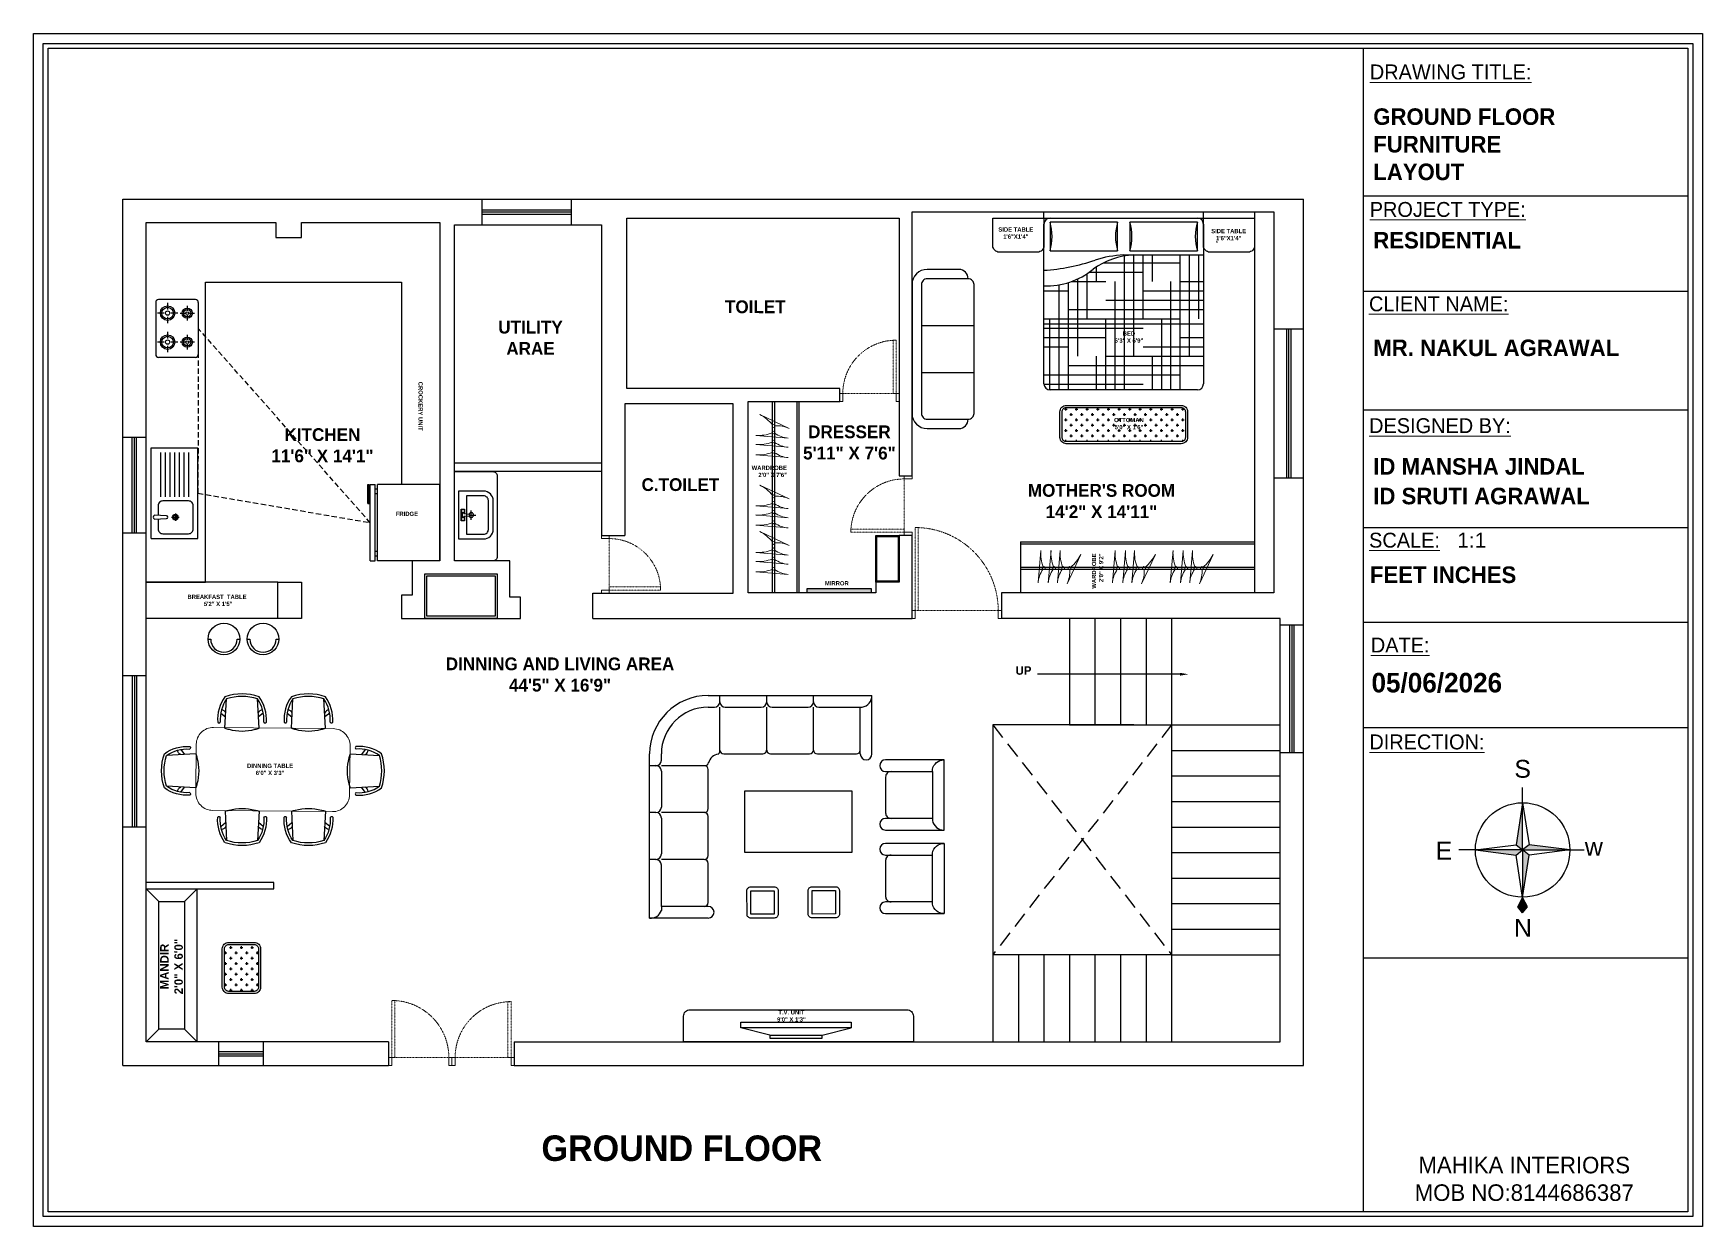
# Model space of a CAD drawing. Header units: inches. Extents: x -2624 to 3682, y -673 to 3670.
# Drawn here: x -67 to 717, y -672 to -111 of the extents above; entities that cross this region are included whole.
import ezdxf
from ezdxf import colors
from ezdxf.entities.mleader import LeaderData, LeaderLine
from ezdxf.math import Vec2, Vec3

# ---------------------------------------------------------------- set-up
doc = ezdxf.new("R2010")
doc.units = ezdxf.units.IN
doc.header["$MEASUREMENT"] = 0
for name, pattern in [('AUDIT_D_060311083008-3', [0]), ('DASHED2', [0.375, 0.25, -0.125]), ('HIDDEN', [0.375, 0.25, -0.125])]:
    doc.linetypes.add(name, pattern=pattern)
for name, color, linetype in [('A-DOOR', 251, 'AUDIT_D_060311083008-3'), ('A-Door-Frame', 1, 'Continuous'), ('A-Door-Swing', 8, 'HIDDEN'), ('ELE', 5, 'Continuous'), ('EQUIP', 5, 'Continuous'), ('FUR', 42, 'Continuous'), ('IEL-HATCH-002', 7, 'Continuous'), ('NOITHAT', 21, 'Continuous'), ('SAN', 5, 'Continuous'), ('TEFRİŞ', 11, 'Continuous'), ('THIET-BI', 21, 'Continuous')]:
    doc.layers.add(name, color=color, linetype=linetype)
doc.layers.add('FURNI', color=140, linetype='Continuous', lineweight=18)
doc.layers.add('Furniture', color=251, linetype='Continuous', lineweight=18)
doc.styles.add('HEMI', font='stylu.ttf')
doc.styles.add('regular', font='swissl.ttf')
doc.styles.get("Standard").update_dxf_attribs({"font": 'arial.ttf'})
pattern_1 = [(90, (16.9, 0), (-744, 744), [744, -744]), (90, (140.9, 0), (-744, 744), [744, -744]), (90, (264.9, 0), (-744, 744), [744, -744]), (90, (388.9, 0), (-744, 744), [744, -744]), (90, (512.9, 0), (-744, 744), [744, -744]), (90, (636.9, 0), (-744, 744), [744, -744]), (90, (760.9, 0), (-744, 744), [744, -744]), (0, (16.9, 744), (744, -744), [744, -744]), (0, (16.9, 868), (744, -744), [744, -744]), (0, (16.9, 992), (744, -744), [744, -744]), (0, (16.9, 1116), (744, -744), [744, -744]), (0, (16.9, 1240), (744, -744), [744, -744]), (0, (16.9, 1364), (744, -744), [744, -744]), (0, (16.9, 1488), (744, -744), [744, -744])]

# ---------------------------------------------------------------- blocks, each defined once
blk = doc.blocks.new('*U19')
at = {"layer": 'A-Door-Frame', "lineweight": 5}
for p, q in [((0, -100), (0, 0)), ((812, -100), (812, 0))]:
    blk.add_line(p, q, dxfattribs=at)
for points in [[(0, -100), (40, -100), (40, 0), (0, 0)], [(812, -100), (772, -100), (772, 0), (812, 0)]]:
    blk.add_lwpolyline(points, dxfattribs=at)
at = {"layer": 'A-Door-Swing', "linetype": 'DASHED2', "lineweight": 5}
blk.add_line((47, 0), (779, 0), dxfattribs=at)
blk.add_lwpolyline([(40, 0), (40, 732), (80, 732), (80, 0)], close=True, dxfattribs=at)
blk.add_arc((40, 0), 732, 360, 90, dxfattribs=at)
blk = doc.blocks.new('*U18')
at = {"layer": 'A-Door-Frame', "lineweight": 5}
for p, q in [((0, -100), (0, 0)), ((797, -100), (797, 0))]:
    blk.add_line(p, q, dxfattribs=at)
for points in [[(0, -100), (40, -100), (40, 0), (0, 0)], [(797, -100), (757, -100), (757, 0), (797, 0)]]:
    blk.add_lwpolyline(points, dxfattribs=at)
at = {"layer": 'A-Door-Swing', "linetype": 'DASHED2', "lineweight": 5}
blk.add_line((46, 0), (763, 0), dxfattribs=at)
blk.add_lwpolyline([(40, 0), (40, 717), (80, 717), (80, 0)], close=True, dxfattribs=at)
blk.add_arc((40, 0), 717, 360, 90, dxfattribs=at)
blk = doc.blocks.new('*U21')
at = {"layer": 'A-Door-Frame', "lineweight": 5}
for p, q in [((0, -100), (0, 0)), ((739, -100), (739, 0))]:
    blk.add_line(p, q, dxfattribs=at)
for points in [[(0, -100), (40, -100), (40, 0), (0, 0)], [(739, -100), (699, -100), (699, 0), (739, 0)]]:
    blk.add_lwpolyline(points, dxfattribs=at)
at = {"layer": 'A-Door-Swing', "linetype": 'DASHED2', "lineweight": 5}
blk.add_line((46, 0), (705, 0), dxfattribs=at)
blk.add_lwpolyline([(40, 0), (40, 659), (80, 659), (80, 0)], close=True, dxfattribs=at)
blk.add_arc((40, 0), 659, 360, 90, dxfattribs=at)
blk = doc.blocks.new('*U22')
at = {"layer": 'A-Door-Frame', "lineweight": 5}
for p, q in [((0, -100), (0, 0)), ((764, -100), (764, 0))]:
    blk.add_line(p, q, dxfattribs=at)
for points in [[(0, -100), (40, -100), (40, 0), (0, 0)], [(764, -100), (724, -100), (724, 0), (764, 0)]]:
    blk.add_lwpolyline(points, dxfattribs=at)
at = {"layer": 'A-Door-Swing', "linetype": 'DASHED2', "lineweight": 5}
blk.add_line((46, 0), (730, 0), dxfattribs=at)
blk.add_lwpolyline([(40, 0), (40, 684), (80, 684), (80, 0)], close=True, dxfattribs=at)
blk.add_arc((40, 0), 684, 360, 90, dxfattribs=at)
blk = doc.blocks.new('*U23')
at = {"layer": 'A-Door-Frame', "lineweight": 5}
for p, q in [((0, -100), (0, 0)), ((1145, -100), (1145, 0))]:
    blk.add_line(p, q, dxfattribs=at)
for points in [[(0, -100), (40, -100), (40, 0), (0, 0)], [(1145, -100), (1105, -100), (1105, 0), (1145, 0)]]:
    blk.add_lwpolyline(points, dxfattribs=at)
at = {"layer": 'A-Door-Swing', "linetype": 'DASHED2', "lineweight": 5}
blk.add_line((50, 0), (1115, 0), dxfattribs=at)
blk.add_lwpolyline([(40, 0), (40, 1065), (80, 1065), (80, 0)], close=True, dxfattribs=at)
blk.add_arc((40, 0), 1065, 360, 90, dxfattribs=at)
blk = doc.blocks.new('db')
at = {"layer": 'IEL-HATCH-002', "transparency": 33554687}
h = blk.add_hatch(dxfattribs=at)
h.set_pattern_fill('AR-PARQ1', color=253, scale=62)
h.set_pattern_definition(pattern_1)
h.paths.add_polyline_path([(3316.83, 804.31), (3284.13, 804.31, 0.147224), (3264.9, 797.58, -0.185244), (3241.83, 789.83), (3241.83, 743.73, 0.414214), (3244.71, 740.84), (3313.94, 740.84, 0.414214), (3316.83, 743.73)])
h = blk.add_hatch(dxfattribs=at)
h.set_pattern_fill('AR-PARQ1', color=253, scale=62)
h.set_pattern_definition(pattern_1)
h.paths.add_polyline_path([(3316.83, 804.31), (3284.13, 804.31, 0.147224), (3264.9, 797.58, -0.185244), (3241.83, 789.83), (3241.83, 743.73, 0.414214), (3244.71, 740.84), (3313.94, 740.84, 0.414214), (3316.83, 743.73)])
h = blk.add_hatch(dxfattribs=at)
h.set_pattern_fill('HOUND', color=33, scale=70)
h.set_pattern_definition([(0, (16.908, 0), (17.5, 4.375), [70, -35]), (90, (16.908, 0), (-4.375, -17.5), [70, -35])])
h.paths.add_polyline_path([(3316.83, 804.31), (3284.13, 804.31, 0.147224), (3264.9, 797.58, -0.185244), (3241.83, 789.83), (3241.83, 743.73, 0.414214), (3244.71, 740.84), (3313.94, 740.84, 0.414214), (3316.83, 743.73)])
at = {"color": 0, "linetype": 'ByBlock'}
for p, q in [((3241.83, 824.5), (3316.83, 824.5)), ((3241.83, 821.61), (3241.83, 824.5)), ((3316.83, 821.61), (3316.83, 824.5)), ((3241.83, 821.61), (3316.83, 821.61)), ((3241.83, 743.73), (3241.83, 818.73)), ((3244.71, 819.69), (3244.71, 806.23)), ((3276.44, 819.69), (3244.71, 819.69)), ((3276.44, 806.23), (3276.44, 819.69)), ((3313.94, 819.69), (3282.21, 819.69)), ((3282.21, 819.69), (3282.21, 806.23)), ((3313.94, 806.23), (3313.94, 819.69)), ((3316.83, 818.73), (3316.83, 743.73)), ((3244.71, 806.23), (3276.44, 806.23)), ((3279.33, 804.31), (3316.83, 804.31)), ((3282.21, 806.23), (3313.94, 806.23)), ((3313.94, 740.84), (3244.71, 740.84))]:
    blk.add_line(p, q, dxfattribs=at)
for centre, radius, start, end in [((3244.71, 818.73), 2.88, 90, 180), ((3221.63, 812.96), 24.04, 343.73979, 16.26021), ((3299.52, 812.96), 24.04, 163.73979, 196.26021), ((3259.13, 812.96), 24.04, 343.73979, 16.26021), ((3337.02, 812.96), 24.04, 163.73979, 196.26021), ((3313.94, 818.73), 2.88, 0, 90), ((3236.62, 885.64), 88.69, 273.36646, 289.2534), ((3285.7, 768.99), 35.35, 92.53978, 126.04031), ((3282.65, 746.81), 57.59, 93.30646, 106.94289), ((3243.27, 823.78), 33.98, 267.56726, 309.54608), ((3244.71, 743.73), 2.88, 180, 270), ((3313.94, 743.73), 2.88, 270, 0)]:
    blk.add_arc(centre, radius, start, end, dxfattribs=at)
blk = doc.blocks.new('dbs')
for points in [[(3241.83, 821.61), (3241.83, 808.61, -0.414214), (3238.83, 805.61), (3220.83, 805.61, -0.414214), (3217.83, 808.61), (3217.83, 821.61)], [(3340.83, 821.61), (3340.83, 808.61, -0.414214), (3337.83, 805.61), (3319.83, 805.61, -0.414214), (3316.83, 808.61), (3316.83, 821.61)]]:
    blk.add_lwpolyline(points, format="xyb", close=True)
at = {"layer": 'TEFRİŞ', "color": 252, "linetype": 'Continuous', "true_color": 0x939598}
for p, q in [((3322.99, 810.57), (3323.03, 810.44)), ((3322.99, 810.57), (3323.03, 810.44)), ((3323.03, 810.44), (3323.08, 810.31)), ((3323.03, 810.44), (3323.08, 810.31)), ((3323.08, 810.31), (3323.12, 810.17)), ((3323.08, 810.31), (3323.12, 810.17))]:
    blk.add_line(p, q, dxfattribs=at)
blk.add_blockref('db', (0, 0))
blk = doc.blocks.new('rwg')
at = {"layer": 'IEL-HATCH-002', "true_color": 0xe4d6c8, "transparency": 33554687}
h = blk.add_hatch(dxfattribs=at)
h.set_pattern_fill('CROSS', color=254, scale=10)
h.paths.add_polyline_path([(3306.8, 731.61, 0.414214), (3304.8, 733.61), (3250.8, 733.61, 0.414214), (3248.8, 731.61), (3248.8, 719.61, 0.414214), (3250.8, 717.61), (3304.8, 717.61, 0.414214), (3306.8, 719.61)])
for points in [[(3307.8, 731.61), (3307.8, 719.61, -0.414214), (3304.8, 716.61), (3250.8, 716.61, -0.414214), (3247.8, 719.61), (3247.8, 731.61, -0.414214), (3250.8, 734.61), (3304.8, 734.61, -0.414214)], [(3306.8, 731.61), (3306.8, 719.61, -0.414214), (3304.8, 717.61), (3250.8, 717.61, -0.414214), (3248.8, 719.61), (3248.8, 731.61, -0.414214), (3250.8, 733.61), (3304.8, 733.61, -0.414214)]]:
    blk.add_lwpolyline(points, format="xyb", close=True)
blk = doc.blocks.new('46u46 u')
at = {"layer": 'Furniture', "color": 133, "lineweight": -2, "true_color": 0x84cdcc}
for p, q in [((1719223.22, 5855.25), (1719238.43, 5853.97)), ((1719223.22, 5850.43), (1719238.43, 5849.14)), ((1719223.22, 5846.14), (1719238.43, 5844.86)), ((1719222.81, 5841.56), (1719236.62, 5835.07))]:
    blk.add_line(p, q, dxfattribs=at)
for centre in [(1719230.18, 5852.56), (1719230.18, 5847.73), (1719230.18, 5843.45), (1719230.18, 5840.42)]:
    blk.add_circle(centre, 0.673, dxfattribs=at)
for centre, radius, start, end in [((1719222.13, 5842.1), 13.19, 55.34874, 85.24855), ((1719237.35, 5835.38), 18.62, 86.69029, 110.60163), ((1719222.13, 5837.28), 13.19, 55.34874, 85.24855), ((1719222.13, 5833), 13.19, 55.34874, 85.24855), ((1719237.35, 5830.56), 18.62, 86.69029, 110.60163), ((1719228.44, 5853.49), 13.19, 244.75145, 274.65126), ((1719244.98, 5851.7), 18.62, 219.39837, 243.30971), ((1719237.35, 5826.27), 18.62, 86.69029, 110.60163)]:
    blk.add_arc(centre, radius, start, end, dxfattribs=at)
blk = doc.blocks.new('w4g')
at = {"color": 251, "true_color": 0x636466}
for p, q in [((4312.93, 559.54), (4310.73, 556.71)), ((4304.04, 557.07), (4321.24, 556.13)), ((4304.04, 537.07), (4321.24, 538.02)), ((4312.93, 534.6), (4310.73, 537.44))]:
    blk.add_line(p, q, dxfattribs=at)
blk.add_lwpolyline([(4304.04, 557.07, 0.018252), (4303.4, 554.71, 0.135495), (4303.4, 539.43, 0.018252), (4304.04, 537.07)], format="xyb", dxfattribs=at)
for centre, radius, start, end in [((4308.01, 560.61), 0.87, 124.45264, 243.49038), ((4309.11, 538.4), 22.99, 54.33433, 93.97151), ((4309.11, 538.4), 21.49, 55.61871, 93.97151), ((4311.85, 559.24), 2.84, 291.40042, 358.20713), ((4292.93, 547.07), 29.72, 342.25755, 17.74245), ((4292.93, 547.07), 31.22, 341.32046, 18.67954), ((4308.01, 533.53), 0.87, 116.50962, 235.54736), ((4309.11, 555.75), 22.99, 266.02849, 305.66567), ((4309.11, 555.75), 21.49, 266.02849, 304.38129), ((4311.85, 534.91), 2.84, 1.79287, 68.59958)]:
    blk.add_arc(centre, radius, start, end, dxfattribs=at)
blk = doc.blocks.new('erh')
at = {"ltscale": 7}
for p, q in [((3599.36, 764.17), (3585.77, 760.72)), ((3623.97, 764.17), (3637.56, 760.72))]:
    blk.add_line(p, q, dxfattribs=at)
for p, q in [((3623.97, 765.54), (3599.36, 765.54)), ((3599.36, 765.54), (3599.36, 764.17)), ((3623.97, 764.17), (3599.36, 764.17)), ((3623.97, 764.17), (3623.97, 765.54))]:
    blk.add_line(p, q)
blk.add_lwpolyline([(3585.77, 760.72), (3637.56, 760.72), (3637.56, 758.04), (3585.77, 758.04)], close=True, dxfattribs=at)
blk = doc.blocks.new('EEEEEF')
at = {"layer": 'NOITHAT', "color": 251, "linetype": 'Continuous', "true_color": 0x636466}
for p, q in [((431.03, 171.78), (508.03, 171.78)), ((431.03, 166.28), (433.96, 166.28)), ((436.53, 168.85), (436.53, 171.78)), ((436.53, 145.68), (436.53, 166.28)), ((439.09, 166.28), (455.96, 166.28)), ((458.53, 168.85), (458.53, 171.78)), ((458.53, 146.12), (458.53, 166.28)), ((458.53, 146.12), (458.53, 166.28)), ((461.09, 166.28), (477.96, 166.28)), ((480.53, 168.85), (480.53, 171.78)), ((480.53, 146.12), (480.53, 166.28)), ((483.09, 166.28), (502.53, 166.28)), ((502.53, 144.28), (502.53, 166.28)), ((502.53, 166.28), (503.47, 166.28)), ((508.03, 144.28), (508.03, 171.78)), ((403.53, 67.16), (403.53, 144.28)), ((409.03, 141.35), (409.03, 144.28)), ((438.36, 144.28), (456.69, 144.28)), ((460.36, 144.28), (478.69, 144.28)), ((482.36, 144.28), (500.69, 144.28)), ((406.46, 138.78), (403.53, 138.78)), ((429.43, 138.78), (409.03, 138.78)), ((409.03, 136.22), (409.03, 119.35)), ((431.03, 118.62), (431.03, 136.95)), ((498.72, 126.86), (448.05, 126.86)), ((448.05, 126.86), (448.05, 98.15)), ((498.72, 98.15), (498.72, 126.86)), ((406.46, 116.74), (403.53, 116.74)), ((429.43, 116.74), (409.03, 116.74)), ((409.03, 114.18), (409.03, 97.31)), ((431.03, 96.58), (431.03, 114.91)), ((536.41, 114.01), (536.41, 113.07)), ((406.46, 94.66), (403.53, 94.66)), ((429.19, 94.66), (409.03, 94.66)), ((448.05, 98.15), (498.72, 98.15)), ((409.03, 72.66), (409.03, 92.09)), ((431.03, 74.49), (431.03, 92.82)), ((431.03, 72.66), (409.03, 72.66)), ((409.03, 72.66), (409.03, 70.79)), ((431.03, 67.16), (403.53, 67.16))]:
    blk.add_line(p, q, dxfattribs=at)
for points in [[(514.41, 108.51), (541.91, 108.51), (541.91, 141.51), (514.41, 141.51, 1), (514.41, 136.01), (536.41, 136.01), (536.41, 114.01), (514.41, 114.01, 1)], [(449.24, 79.98, -0.414214), (451.07, 81.82), (462.07, 81.85, -0.414214), (463.91, 80.02), (463.94, 69.02, -0.414214), (462.11, 67.18), (451.11, 67.15, -0.414214), (449.28, 68.98)], [(492.69, 80.1), (492.73, 69.1, -0.414214), (490.9, 67.26), (479.9, 67.23, -0.414214), (478.06, 69.06), (478.03, 80.06, -0.414214), (479.86, 81.9), (490.86, 81.93, -0.414214)]]:
    blk.add_lwpolyline(points, format="xyb", close=True, dxfattribs=at)
for points in [[(536.41, 136.01), (536.41, 136.96, -0.36173), (541.91, 141.51)], [(516.97, 136.01, 0.414214), (514.41, 133.44), (514.41, 116.58, 0.414214), (516.97, 114.01)], [(536.41, 74.78), (536.41, 96.78), (536.41, 97.73, -0.36173), (541.91, 102.28), (541.91, 69.28, -0.36173), (536.41, 73.84), (536.41, 74.78), (514.41, 74.78, 1), (514.41, 69.28), (541.91, 69.28)], [(541.91, 102.28), (514.41, 102.28, 1), (514.41, 96.78), (536.41, 96.78)], [(516.97, 96.78, 0.414214), (514.41, 94.22), (514.41, 77.35, 0.414214), (516.97, 74.78)]]:
    blk.add_lwpolyline(points, format="xyb", dxfattribs=at)
for points in [[(451.11, 68.98), (451.08, 79.98), (462.08, 80.02), (462.11, 69.02)], [(479.86, 80.06), (490.86, 80.1), (490.89, 69.1), (479.89, 69.06)]]:
    blk.add_lwpolyline(points, close=True, dxfattribs=at)
for centre, radius, start, end in [((431.03, 144.28), 27.5, 90, 180), ((431.03, 144.28), 22, 90, 180), ((433.96, 168.85), 2.57, 270, 0), ((439.09, 168.85), 2.57, 180, 270), ((455.96, 168.85), 2.57, 270, 0), ((461.09, 168.85), 2.57, 180, 270), ((477.96, 168.85), 2.57, 270, 0), ((483.09, 168.85), 2.57, 180, 270), ((502.44, 171.77), 5.58, 280.59601, 0.1424), ((406.46, 141.35), 2.57, 270, 0), ((436.53, 138.78), 5.5, 97.31314, 166.77887), ((434.69, 145.68), 1.83, 308.17926, 0), ((438.36, 146.12), 1.83, 180, 270), ((456.69, 146.12), 1.83, 270, 0), ((456.69, 146.12), 1.83, 270, 0), ((460.36, 146.12), 1.83, 180, 270), ((460.36, 146.12), 1.83, 180, 270), ((478.69, 146.12), 1.83, 270, 0), ((482.36, 146.12), 1.83, 180, 270), ((500.69, 146.12), 1.83, 270, 0), ((505.28, 144.28), 2.75, 180, 0), ((406.46, 136.22), 2.57, 0, 90), ((429.19, 136.95), 1.83, 0, 90), ((429.43, 140.62), 1.83, 270, 349.31586), ((406.46, 119.35), 2.57, 270, 0), ((429.19, 118.62), 1.83, 270, 0), ((406.46, 114.18), 2.57, 0, 90), ((429.19, 114.91), 1.83, 0, 90), ((541.89, 114.09), 5.58, 190.59601, 270.1424), ((406.46, 97.31), 2.57, 270, 0), ((406.46, 92.09), 2.57, 0, 90), ((429.19, 96.58), 1.83, 270, 0), ((429.19, 92.82), 1.83, 0, 90), ((404.07, 72.32), 5.19, 264.02541, 342.8636), ((429.19, 74.49), 1.83, 270, 0), ((431.03, 69.91), 2.75, 270, 90)]:
    blk.add_arc(centre, radius, start, end, dxfattribs=at)
blk = doc.blocks.new('RGB')
at = {"layer": 'EQUIP', "color": 18, "true_color": 0x000000}
for p, q in [((4240.95, 653.78), (4240.95, 636.51)), ((4242.31, 655.15), (4266.81, 655.15)), ((4247.35, 651.02), (4247.35, 653.41)), ((4260.98, 653.41), (4260.98, 651.02)), ((4268.17, 653.78), (4268.17, 636.51)), ((4243.95, 650), (4246.33, 650)), ((4247.35, 646.59), (4247.35, 648.98)), ((4247.35, 645.52), (4247.35, 642.45)), ((4248.37, 650), (4250.76, 650)), ((4257.57, 650), (4259.96, 650)), ((4260.98, 648.98), (4260.98, 646.59)), ((4260.98, 645.52), (4260.98, 642.45)), ((4262, 650), (4264.39, 650)), ((4242.58, 640.75), (4245.65, 640.75)), ((4247.35, 639.04), (4247.35, 635.98)), ((4249.06, 640.75), (4252.12, 640.75)), ((4256.21, 640.75), (4259.28, 640.75)), ((4260.98, 639.04), (4260.98, 635.98)), ((4262.68, 640.75), (4265.75, 640.75)), ((4242.31, 635.15), (4266.81, 635.15))]:
    blk.add_line(p, q, dxfattribs=at)
for centre, radius in [((4247.35, 650), 2.38), ((4247.35, 650), 1.7), ((4260.98, 650), 2.38), ((4260.98, 650), 1.7), ((4247.35, 640.75), 3.41), ((4247.35, 640.75), 2.73), ((4247.35, 650), 0.681), ((4260.98, 640.75), 3.41), ((4260.98, 640.75), 2.73), ((4260.98, 650), 0.681), ((4247.35, 640.75), 1.02), ((4260.98, 640.75), 1.02)]:
    blk.add_circle(centre, radius, dxfattribs=at)
for centre, start, end in [((4242.31, 653.78), 90, 180), ((4266.81, 653.78), 0, 90), ((4242.31, 636.51), 180, 270), ((4266.81, 636.51), 270, 0)]:
    blk.add_arc(centre, 1.36, start, end, dxfattribs=at)
blk = doc.blocks.new('SINK')
at = {"layer": 'SAN', "color": 18, "true_color": 0x000000}
for p, q in [((4279.26, 624.31), (4321.76, 624.31)), ((4279.26, 624.31), (4279.26, 602.31)), ((4319.56, 619.91), (4298.73, 619.91)), ((4321.76, 624.31), (4321.76, 602.31)), ((4290.97, 612.93), (4287.45, 612.93)), ((4289.21, 614.69), (4289.21, 611.17)), ((4319.56, 617.71), (4298.73, 617.71)), ((4319.56, 615.51), (4298.73, 615.51)), ((4319.56, 613.31), (4298.73, 613.31)), ((4319.56, 611.11), (4298.73, 611.11)), ((4319.56, 608.91), (4298.73, 608.91)), ((4319.56, 606.71), (4298.73, 606.71)), ((4279.26, 602.31), (4321.76, 602.31))]:
    blk.add_line(p, q, dxfattribs=at)
blk.add_lwpolyline([(4288.41, 621.01), (4283.66, 621.01, 0.414214), (4281.46, 618.81), (4281.46, 606.71, 0.414214), (4283.66, 604.51), (4294.66, 604.51, 0.414214), (4296.86, 606.71), (4296.86, 618.81, 0.414214), (4294.66, 621.01), (4290.04, 621.01)], format="xyb", dxfattribs=at)
blk.add_lwpolyline([(4288.34, 622.8), (4288.57, 617.01, 0.89936), (4289.88, 617.01), (4290.11, 622.8, 0.70892)], format="xyb", close=True, dxfattribs=at)
for radius in [1.32, 0.88]:
    blk.add_circle((4289.21, 612.93), radius, dxfattribs=at)
blk = doc.blocks.new('WG')
at = {"layer": 'SAN', "color": 18, "true_color": 0x000000}
for p, q in [((4231.07, 652.53), (4231.07, 623.28)), ((4267.07, 652.53), (4231.07, 652.53)), ((4267.07, 652.53), (4267.07, 623.28)), ((4267.07, 623.28), (4231.07, 623.28)), ((4267.07, 622.16), (4231.07, 622.16)), ((4231.07, 619.91), (4231.07, 622.16)), ((4267.07, 619.91), (4231.07, 619.91)), ((4233.32, 623.28), (4233.32, 622.16)), ((4235, 619.34), (4235, 619.91)), ((4235.57, 623.28), (4235.57, 622.16)), ((4236.13, 619.34), (4236.13, 619.91)), ((4262.57, 623.28), (4262.57, 622.16)), ((4264.82, 623.28), (4264.82, 622.16)), ((4267.07, 619.91), (4267.07, 622.16)), ((4240.07, 619.34), (4231.07, 619.34)), ((4231.07, 618.78), (4231.07, 619.34)), ((4240.07, 618.78), (4231.07, 618.78)), ((4240.07, 618.78), (4240.07, 619.34))]:
    blk.add_line(p, q, dxfattribs=at)
blk = doc.blocks.new('EGE')
at = {"layer": 'ELE', "true_color": 0x000000}
h = blk.add_hatch(color=18, dxfattribs=at)
h.paths.add_polyline_path([(1993.8, 1248.2), (1998.3, 1244.6), (1998.3, 1277.7)])
h.paths.add_polyline_path([(1965.2, 1244.6), (1993.8, 1240.9), (1998.3, 1244.6)])
h.paths.add_polyline_path([(1998.3, 1211.4), (2002.8, 1240.9), (1998.3, 1244.6)])
h.paths.add_polyline_path([(2002.8, 1248.2), (1998.3, 1244.6), (2031.4, 1244.6)])
at = {"layer": 'ELE', "true_color": 0xed1f24}
h = blk.add_hatch(color=240, dxfattribs=at)
h.paths.add_polyline_path([(1998.3, 1200.5), (2001.7, 1204.8), (1998.3, 1211.4)])
h.paths.add_polyline_path([(1994.9, 1204.8), (1998.3, 1200.5), (1998.3, 1211.4)])
at = {"layer": 'ELE', "color": 18, "true_color": 0x000000}
for p, q in [((1998.3, 1277.7), (1998.3, 1288.3)), ((1998.3, 1277.7), (1993.8, 1248.2)), ((1998.3, 1277.7), (2002.8, 1248.2)), ((1998.3, 1244.6), (1998.3, 1277.7)), ((1965.2, 1244.6), (1953.6, 1244.6)), ((1965.2, 1244.6), (1953.6, 1244.6)), ((1965.2, 1244.6), (1993.8, 1248.2)), ((1965.2, 1244.6), (1993.8, 1240.9)), ((1998.3, 1244.6), (1965.2, 1244.6)), ((1993.8, 1248.2), (1998.3, 1244.6)), ((1993.8, 1240.9), (1998.3, 1244.6)), ((1998.3, 1211.4), (1993.8, 1240.9)), ((2002.8, 1248.2), (1998.3, 1244.6)), ((1998.3, 1244.6), (1998.3, 1211.4)), ((2002.8, 1240.9), (1998.3, 1244.6)), ((1998.3, 1244.6), (2031.4, 1244.6)), ((1998.3, 1211.4), (2002.8, 1240.9)), ((2031.4, 1244.6), (2002.8, 1248.2)), ((2031.4, 1244.6), (2002.8, 1240.9)), ((2031.4, 1244.6), (2041.5, 1244.6)), ((2031.4, 1244.6), (2041.5, 1244.6))]:
    blk.add_line(p, q, dxfattribs=at)
at = {"layer": 'ELE', "color": 240, "true_color": 0xed1f24}
for p, q in [((1994.9, 1204.8), (1998.3, 1211.4)), ((2001.7, 1204.8), (1998.3, 1211.4)), ((1998.3, 1211.4), (1998.3, 1200.5)), ((1998.3, 1200.5), (1994.9, 1204.8)), ((1998.3, 1200.5), (2001.7, 1204.8))]:
    blk.add_line(p, q, dxfattribs=at)
at = {"layer": 'ELE', "color": 18, "true_color": 0x000000}
blk.add_circle((1998.3, 1244.6), 33.1, dxfattribs=at)
for s, p in [('S', (1992.5, 1295.2)), ('E', (1937.3, 1237.9)), ('w', (2041.9, 1240.5))]:
    blk.add_text(s, height=12.5, dxfattribs=at).set_placement(p)
at = {"layer": 'ELE', "color": 240, "true_color": 0xed1f24}
blk.add_text('N', height=12.5, dxfattribs=at).set_placement((1992.2, 1183.8))
blk = doc.blocks.new('rthjr')
for p, q in [((3335.61, 665.8), (3275.11, 665.8)), ((3294.36, 661.4), (3294.36, 636.65)), ((3316.36, 661.4), (3316.36, 636.65)), ((3267.96, 658.65), (3267.96, 643.8)), ((3342.76, 643.8), (3342.76, 658.65))]:
    blk.add_line(p, q)
blk.add_lwpolyline([(3275.11, 636.65), (3335.61, 636.65, 0.414214), (3338.36, 639.4), (3338.36, 658.65, 0.414214), (3335.61, 661.4), (3275.11, 661.4, 0.414214), (3272.36, 658.65), (3272.36, 639.4, 0.414214)], format="xyb", close=True)
for centre, radius, start, end in [((3275.11, 658.65), 7.15, 90, 180), ((3335.61, 658.65), 7.15, 0, 90), ((3272.36, 643.8), 4.4, 180, 270), ((3338.36, 643.8), 4.4, 270, 0)]:
    blk.add_arc(centre, radius, start, end)
blk = doc.blocks.new('ESG')
at = {"color": 252, "true_color": 0x939598}
for p, q in [((4243.3, 781.08), (4247.66, 781.08)), ((4245.53, 781.79), (4245.53, 778.9))]:
    blk.add_line(p, q, dxfattribs=at)
for points in [[(4238.77, 770.68), (4252.28, 770.68, 0.414214), (4256.79, 775.18), (4256.79, 786.94), (4234.27, 786.94), (4234.27, 775.18, 0.414214)], [(4238.77, 772.93), (4252.28, 772.93, 0.414214), (4254.53, 775.18), (4254.53, 783.26), (4236.52, 783.26), (4236.52, 775.18, 0.414214)]]:
    blk.add_lwpolyline(points, format="xyb", close=True, dxfattribs=at)
blk.add_arc((4245.53, 781.08), 1.13, 114.86956, 65.13044, dxfattribs=at)
at = {"layer": 'THIET-BI', "color": 252, "linetype": 'Continuous', "true_color": 0x939598}
for p, q in [((4246.78, 785.28), (4244.28, 785.28)), ((4244.38, 784.9), (4244.78, 784.9)), ((4246.68, 784.9), (4246.28, 784.9))]:
    blk.add_line(p, q, dxfattribs=at)
blk.add_lwpolyline([(4244.85, 784.13), (4242.85, 784.13), (4242.85, 784.9), (4242.85, 785.66), (4245.53, 785.66), (4248.21, 785.66), (4248.21, 784.9), (4248.21, 784.13), (4246.2, 784.13)], dxfattribs=at)
blk.add_lwpolyline([(4246.78, 784.52), (4246.41, 784.52, 0.385832), (4246.22, 784.34), (4245.98, 781.92, -0.270314), (4245.07, 781.92), (4244.83, 784.34, 0.385832), (4244.64, 784.52), (4244.28, 784.52)], format="xyb", dxfattribs=at)
for centre in [(4243.61, 784.9), (4247.44, 784.9)]:
    blk.add_circle(centre, 0.766, dxfattribs=at)

msp = doc.modelspace()

# ---------------------------------------------------------------- hatches: boundary and pattern name
at = {"layer": 'IEL-HATCH-002', "true_color": 0x7aafdf, "transparency": 33554687}
h = msp.add_hatch(color=143, dxfattribs=at)
h.dxf.hatch_style = 1
h.paths.add_polyline_path([(326.58, -371.76), (296.58, -371.76), (296.58, -373.76), (326.58, -373.76)])
at = {"layer": 'IEL-HATCH-002', "true_color": 0xc7c8ca, "transparency": 33554687}
h = msp.add_hatch(dxfattribs=at)
h.set_pattern_fill('CROSS', color=9, scale=10)
h.set_pattern_definition([(0, (-242.4817, -587.848), (2.5, 2.5), [1.25, -3.75]), (90, (-241.8567, -588.473), (-2.5, 2.5), [1.25, -3.75])])
h.paths.add_polyline_path([(38.65, -540.98, 0.414214), (36.65, -538.98), (24.65, -538.98, 0.414214), (22.65, -540.98), (22.65, -558.98, 0.414214), (24.65, -560.98), (36.65, -560.98, 0.414214), (38.65, -558.98)])

# ---------------------------------------------------------------- linework, layer by layer
at = {"color": 18, "true_color": 0x000000}
for p, q in [((-25.18, -595.76), (-25.18, -188.76)), ((-25.18, -188.76), (529.82, -188.76)), ((143.82, -200.76), (143.82, -188.76)), ((185.82, -200.76), (185.82, -188.76)), ((345.82, -318.76), (345.82, -194.76)), ((345.82, -194.76), (515.82, -194.76)), ((506.82, -194.76), (506.82, -373.76)), ((515.82, -194.76), (515.82, -249.76)), ((529.82, -595.76), (529.82, -188.76)), ((-14.18, -300.76), (-14.18, -199.76)), ((-14.18, -199.76), (46.82, -199.76)), ((46.82, -199.76), (46.82, -206.76)), ((58.82, -206.76), (58.82, -199.76)), ((58.82, -199.76), (123.82, -199.76)), ((123.82, -199.76), (123.82, -358.76)), ((130.82, -358.76), (130.82, -200.76)), ((130.82, -200.76), (143.82, -200.76)), ((143.82, -200.76), (185.82, -200.76)), ((185.82, -200.76), (199.82, -200.76)), ((199.82, -200.76), (199.82, -346.76)), ((211.82, -277.76), (211.82, -197.76)), ((211.82, -197.76), (339.82, -197.76)), ((339.82, -197.76), (339.82, -318.76)), ((46.82, -206.76), (58.82, -206.76)), ((87.82, -227.76), (105.82, -227.76)), ((105.82, -227.76), (105.82, -322.76)), ((515.82, -249.76), (515.82, -319.76)), ((515.82, -249.76), (529.82, -249.76)), ((311.82, -277.76), (211.82, -277.76)), ((311.82, -283.76), (311.82, -277.76)), ((261.82, -284.87), (210.82, -284.87)), ((210.82, -284.87), (210.82, -346.76)), ((261.82, -373.87), (261.82, -284.87)), ((268.82, -373.76), (268.82, -283.76)), ((268.82, -283.76), (311.82, -283.76)), ((291.82, -373.76), (291.82, -283.76)), ((292.82, -373.76), (292.82, -283.76)), ((-14.18, -300.76), (-25.18, -300.76)), ((-14.18, -483.76), (-14.18, -300.76)), ((199.82, -312.76), (130.82, -312.76)), ((199.82, -316.76), (130.82, -316.76)), ((339.82, -318.76), (345.82, -318.76)), ((515.82, -319.76), (515.82, -373.76)), ((515.82, -319.76), (529.82, -319.76)), ((-14.18, -345.76), (-25.18, -345.76)), ((199.82, -346.76), (210.82, -346.76)), ((328.82, -368.76), (328.82, -346.76)), ((328.82, -346.76), (339.82, -346.76)), ((345.82, -346.76), (339.82, -346.76)), ((339.82, -346.76), (339.82, -368.76)), ((345.82, -379.76), (345.82, -346.76)), ((396.82, -349.76), (506.82, -349.76)), ((396.82, -349.76), (396.82, -373.76)), ((396.82, -350.76), (506.82, -350.76)), ((123.82, -358.76), (110.82, -358.76)), ((110.82, -358.76), (110.82, -374.76)), ((156.82, -358.76), (130.82, -358.76)), ((156.82, -375.76), (156.82, -358.76)), ((116.82, -385.76), (116.82, -364.76)), ((116.82, -364.76), (150.82, -364.76)), ((150.82, -364.76), (150.82, -385.76)), ((47.82, -368.76), (-14.18, -368.76)), ((47.82, -385.76), (47.82, -368.76)), ((47.82, -368.76), (58.82, -368.76)), ((58.82, -368.76), (58.82, -385.76)), ((110.82, -374.76), (105.82, -374.76)), ((105.82, -374.76), (105.82, -385.76)), ((161.82, -375.76), (156.82, -375.76)), ((161.82, -385.76), (161.82, -375.76)), ((195.82, -385.76), (195.82, -373.87)), ((195.82, -373.87), (214.82, -373.87)), ((214.82, -373.87), (261.82, -373.87)), ((328.82, -373.76), (268.82, -373.76)), ((339.82, -368.76), (328.82, -368.76)), ((328.82, -368.76), (328.82, -373.76)), ((515.82, -373.76), (387.82, -373.76)), ((387.82, -373.76), (387.82, -385.76)), ((345.82, -385.76), (345.82, -379.76)), ((47.82, -385.76), (-14.18, -385.76)), ((58.82, -385.76), (47.82, -385.76)), ((105.82, -385.76), (116.82, -385.76)), ((116.82, -385.76), (150.82, -385.76)), ((150.82, -385.76), (161.82, -385.76)), ((195.82, -385.76), (345.82, -385.76)), ((518.82, -385.76), (387.82, -385.76)), ((419.82, -385.76), (419.82, -435.76)), ((431.82, -385.76), (431.82, -435.76)), ((443.82, -385.76), (443.82, -435.76)), ((455.82, -385.76), (455.82, -435.76)), ((467.82, -385.76), (467.82, -435.76)), ((518.82, -584.76), (518.82, -385.76)), ((518.82, -388.76), (529.82, -388.76)), ((14.96, -395.44), (16.2, -395.44)), ((28.62, -395.44), (29.87, -395.44)), ((33.34, -395.44), (34.58, -395.44)), ((47, -395.44), (48.25, -395.44)), ((-14.18, -412.76), (-25.18, -412.76)), ((450, -435.76), (383.82, -435.76)), ((383.82, -435.76), (383.82, -543.76)), ((419.82, -435.76), (467.82, -435.76)), ((467.82, -435.76), (518.82, -435.76)), ((467.82, -435.76), (467.82, -543.76)), ((467.82, -447.76), (518.82, -447.76)), ((518.82, -448.76), (529.82, -448.76)), ((467.82, -459.76), (518.82, -459.76)), ((467.82, -471.76), (518.82, -471.76)), ((-14.18, -483.76), (-25.18, -483.76)), ((-14.18, -584.76), (-14.18, -483.76)), ((467.82, -483.76), (518.82, -483.76)), ((467.82, -495.76), (518.82, -495.76)), ((45.82, -509.76), (-14.18, -509.76)), ((45.82, -512.76), (45.82, -509.76)), ((467.82, -507.76), (518.82, -507.76)), ((-14.18, -512.76), (9.82, -512.76)), ((-8.18, -518.76), (-14.18, -512.76)), ((-14.18, -512.76), (45.82, -512.76)), ((3.82, -518.76), (9.82, -512.76)), ((9.82, -584.76), (9.82, -512.76)), ((467.82, -519.76), (518.82, -519.76)), ((467.82, -531.76), (518.82, -531.76)), ((383.82, -543.76), (383.82, -584.76)), ((467.82, -543.76), (383.82, -543.76)), ((395.82, -543.76), (395.82, -584.76)), ((407.82, -543.76), (407.82, -584.76)), ((419.82, -543.76), (419.82, -584.76)), ((431.82, -543.76), (431.82, -584.76)), ((443.82, -543.76), (443.82, -584.76)), ((455.82, -543.76), (455.82, -584.76)), ((467.82, -543.76), (518.82, -543.76)), ((467.82, -543.76), (467.82, -584.76)), ((-8.18, -578.76), (-14.18, -584.76)), ((3.82, -578.76), (9.82, -584.76)), ((40.82, -584.76), (-14.18, -584.76)), ((19.82, -584.76), (19.82, -595.76)), ((99.82, -584.76), (40.82, -584.76)), ((40.82, -584.76), (40.82, -595.76)), ((99.82, -584.76), (99.82, -595.76)), ((158.82, -584.76), (518.82, -584.76)), ((158.82, -584.76), (158.82, -595.76)), ((-25.18, -595.76), (99.82, -595.76)), ((158.82, -595.76), (529.82, -595.76))]:
    msp.add_line(p, q, dxfattribs=at)
at = {"color": 143, "true_color": 0x7aafdf}
for p, q in [((143.82, -193.76), (185.82, -193.76)), ((143.82, -194.76), (185.82, -194.76)), ((143.82, -195.76), (185.82, -195.76)), ((521.82, -249.76), (521.82, -319.76)), ((522.82, -249.76), (522.82, -319.76)), ((523.82, -249.76), (523.82, -319.76)), ((-20.68, -345.76), (-20.68, -300.76)), ((-19.68, -345.76), (-19.68, -300.76)), ((-18.68, -345.76), (-18.68, -300.76)), ((523.32, -388.76), (523.32, -448.76)), ((524.32, -388.76), (524.32, -448.76)), ((525.32, -388.76), (525.32, -448.76)), ((-20.68, -412.76), (-20.68, -483.76)), ((-19.68, -412.76), (-19.68, -483.76)), ((-18.68, -412.76), (-18.68, -483.76)), ((19.82, -589.26), (40.82, -589.26)), ((19.82, -590.26), (40.82, -590.26)), ((19.82, -591.26), (40.82, -591.26))]:
    msp.add_line(p, q, dxfattribs=at)
at = {"color": 252, "true_color": 0x939598}
for p, q in [((280.32, -373.76), (280.32, -283.76)), ((281.32, -373.76), (281.32, -283.76))]:
    msp.add_line(p, q, dxfattribs=at)
at = {"color": 9, "true_color": 0xc7c8ca}
for p, q in [((506.82, -361.76), (396.82, -361.76)), ((506.82, -362.76), (396.82, -362.76))]:
    msp.add_line(p, q, dxfattribs=at)
at = {"color": 252, "linetype": 'DASHED2', "ltscale": 30, "true_color": 0x939598}
for p, q in [((383.82, -435.76), (467.82, -543.76)), ((467.82, -435.76), (383.82, -543.76))]:
    msp.add_line(p, q, dxfattribs=at)
at = {"color": 18, "true_color": 0x000000}
msp.add_lwpolyline([(-14.18, -368.76), (13.82, -368.76), (13.82, -227.76), (87.82, -227.76)], dxfattribs=at)
at = {"color": 9, "linetype": 'DASHED2', "ltscale": 10, "true_color": 0xc7c8ca}
msp.add_lwpolyline([(91.2, -340.76), (10.33, -249.51), (10.19, -326.89)], close=True, dxfattribs=at)
msp.add_lwpolyline([(130.82, -316.76), (148.82, -316.76, -0.414214), (150.82, -318.76), (150.82, -356.76, -0.414214), (148.82, -358.76), (130.82, -358.76)], format="xyb", close=True)
at = {"color": 18, "true_color": 0x000000}
for points in [[(328.82, -346.76), (339.82, -346.76), (339.82, -368.76), (328.82, -368.76)], [(329.32, -347.26), (339.32, -347.26), (339.32, -368.26), (329.32, -368.26)], [(116.82, -364.76), (150.82, -364.76), (150.82, -385.76), (116.82, -385.76)], [(117.82, -365.76), (149.82, -365.76), (149.82, -384.76), (117.82, -384.76)], [(326.58, -371.76), (326.58, -373.76), (296.58, -373.76), (296.58, -371.76)], [(-8.18, -518.76), (3.82, -518.76), (3.82, -578.76), (-8.18, -578.76)]]:
    msp.add_lwpolyline(points, close=True, dxfattribs=at)
for points in [[(39.65, -540.98), (39.65, -558.98, -0.414214), (36.65, -561.98), (24.65, -561.98, -0.414214), (21.65, -558.98), (21.65, -540.98, -0.414214), (24.65, -537.98), (36.65, -537.98, -0.414214)], [(38.65, -540.98), (38.65, -558.98, -0.414214), (36.65, -560.98), (24.65, -560.98, -0.414214), (22.65, -558.98), (22.65, -540.98, -0.414214), (24.65, -538.98), (36.65, -538.98, -0.414214)]]:
    msp.add_lwpolyline(points, format="xyb", close=True, dxfattribs=at)
at = {"ltscale": 7}
msp.add_lwpolyline([(346.45, -584.76), (238.45, -584.76), (238.45, -572.64, -0.414214), (241.45, -569.64), (343.45, -569.64, -0.414214), (346.45, -572.64)], format="xyb", close=True, dxfattribs=at)
at = {"color": 18, "true_color": 0x000000}
for centre in [(22.41, -395.44), (40.79, -395.44)]:
    msp.add_circle(centre, 7.45, dxfattribs=at)
for centre in [(22.41, -395.44), (40.79, -395.44)]:
    msp.add_arc(centre, 6.21, 180, 0, dxfattribs=at)
at = {"layer": 'FUR', "color": 252, "lineweight": 0, "ltscale": 0.25}
msp.add_lwpolyline([(73.4, -476.54, 0.414214), (81.47, -468.61), (81.7, -445.61, 0.414214), (73.78, -437.54), (17.5, -436.97, 0.414214), (9.42, -444.89), (9.19, -467.89, 0.414214), (17.12, -475.96)], format="xyb", close=True, dxfattribs=at)
at = {"layer": 'FURNI', "color": 18, "lineweight": 25, "true_color": 0x000000}
for p, q in [((557.83, -117.87), (557.83, -664.51)), ((557.77, -187.21), (710.35, -187.21)), ((557.77, -231.91), (710.35, -231.91)), ((557.77, -287.81), (710.35, -287.81)), ((557.77, -343.06), (710.35, -343.06)), ((557.77, -387.49), (710.35, -387.49)), ((557.77, -436.98), (710.35, -436.98)), ((557.83, -545.21), (710.41, -545.28))]:
    msp.add_line(p, q, dxfattribs=at)
for points in [[(-67.15, -671.51), (-67.15, -110.87), (717.41, -110.87), (717.41, -671.51)], [(-62.48, -666.84), (-62.48, -115.54), (712.75, -115.54), (712.75, -666.84)], [(-60.15, -664.51), (-60.15, -117.87), (710.41, -117.87), (710.41, -664.51)]]:
    msp.add_lwpolyline(points, close=True, dxfattribs=at)

# ---------------------------------------------------------------- block references
for name, p in [('dbs', (-2834.01, -1019.26)), ('rwg', (-2832.48, -1020.28))]:
    msp.add_blockref(name, p)
for name, p, rotation in [('rthjr', (1011.62, -3564.52), 90), ('RGB', (-644.81, 4005.05), 270), ('SINK', (612.5, -4627.4), 90), ('WG', (-528.71, 3908.3), 270), ('ESG', (919.65, -4582.7), 90), ('erh', (3902.97, 182.58), 180)]:
    msp.add_blockref(name, p, dxfattribs=dict(rotation=rotation))
at = {"lineweight": 9}
for p, rotation in [((1719510.87, 5545.08), 180), ((1719510.87, 5511.99), 180), ((1719510.87, 5490.12), 180), ((6260.29, -1719592.26), 90), ((6295.27, -1719592.26), 90), ((6322.47, -1719592.26), 90)]:
    msp.add_blockref('46u46 u', p, dxfattribs=dict(at, rotation=rotation))
at = {"yscale": 0.8014730839968042, "zscale": 0.8014730839968042}
for p, xscale, rotation in [((469.38, -3886.91), 0.8014730839968042, 89.99999999999999), ((500.58, -3886.91), 0.8014730839968042, 89.99999999999999), ((469.39, 2973.23), -0.8014730839968042, 90), ((500.58, 2973.23), -0.8014730839968042, 90)]:
    msp.add_blockref('w4g', p, dxfattribs=dict(at, xscale=xscale, rotation=rotation))
at = {"color": 18, "true_color": 0x000000}
msp.add_blockref('EEEEEF', (-181.02, -593.72), dxfattribs=at)
at = {"yscale": 0.8014730839968042, "zscale": 0.8014730839968042}
for p, xscale in [((3458.79, -895.84), -0.8014730839968042), ((-3367.89, -895.84), 0.8014730839968042)]:
    msp.add_blockref('w4g', p, dxfattribs=dict(at, xscale=xscale))
at = {"color": 18, "true_color": 0x000000, "xscale": 0.6706807498782346, "yscale": 0.6706807498782346, "zscale": 0.6706807498782346}
msp.add_blockref('EGE', (-707.4, -1329.28), dxfattribs=at)
at = {"layer": 'A-DOOR', "lineweight": 5, "yscale": 0.03666666666666651, "zscale": 0.03666666666666651}
for name, p, xscale in [('*U22', (339.82, -280.1), -0.03666666666666651), ('*U23', (345.82, -382.1), 0.03666666666666651), ('*U19', (99.82, -592.1), 0.03666666666666651), ('*U18', (158.82, -592.1), -0.03666666666666651)]:
    msp.add_blockref(name, p, dxfattribs=dict(at, xscale=xscale))
for name, p, xscale, rotation in [('*U22', (342.15, -346.76), 0.03666666666666651, 90.00000000000001), ('*U21', (203.49, -373.87), -0.03666666666666651, 270)]:
    msp.add_blockref(name, p, dxfattribs=dict(at, xscale=xscale, rotation=rotation))

# ---------------------------------------------------------------- texts
at = {"lineweight": 15, "attachment_point": 1, "rotation": 359.99056}
for s, insert, char_height, width, style in [('{\\LDRAWING TITLE:}', (561, -125.47), 7.003, 77.9744, 'HEMI'), ('{\\fStylus BT|b1|i0|c0|p34;GROUND FLOOR FURNITURE LAYOUT}', (562.63, -146.08), 7.7811, 103.2039, 'HEMI'), ('{\\LPROJECT TYPE:}', (560.94, -190.09), 7.003, 73.5607, 'HEMI'), ('{\\fStylus BT|b1|i0|c0|p34;RESIDENTIAL}', (562.63, -204.15), 7.7811, 103.2039, 'HEMI'), ('{\\LCLIENT NAME:}', (560.61, -234.44), 7.003, 72.357, 'HEMI'), ('{\\fStylus BT|b1|i0|c0|p34;MR. NAKUL AGRAWAL}', (562.63, -254.7), 7.7811, 114.4707, 'HEMI'), ('{\\LDESIGNED BY:}', (560.66, -291.67), 7.003, 73.9784, 'HEMI'), ('{\\fStylus BT|b1|i0|c0|p34;ID MANSHA JINDAL}', (562.63, -310.42), 7.7811, 103.2039, 'HEMI'), ('{\\fStylus BT|b1|i0|c0|p34;ID SRUTI AGRAWAL}', (562.63, -324.35), 7.7811, 103.2039, 'HEMI'), ('{\\LSCALE:}', (560.66, -345.48), 7.003, 54.1679, 'HEMI'), ('1:1', (602.1, -345.48), 7.003, 27.8427, 'regular'), ('{\\fStylus BT|b1|i0|c0|p34;FEET INCHES}', (561.04, -361.32), 7.7811, 103.2039, 'HEMI'), ('{\\LDATE:}', (561.48, -394.75), 7.003, 54.1679, 'HEMI'), ('{\\fStylus BT|b1|i0|c0|p34;05/06/2026}', (561.79, -411.34), 9.1711, 70.9382, 'HEMI'), ('{\\LDIRECTION:}', (560.78, -440.27), 7.003, 54.1679, 'HEMI'), ('\\pxqc;MAHIKA INTERIORS\\PMOB NO:8144686387', (567.63, -638.68), 7.7811, 131.9315, 'HEMI')]:
    msp.add_mtext(s, dxfattribs=dict(at, insert=insert, char_height=char_height, width=width, style=style))
at = {"color": 177, "lineweight": 5, "true_color": 0x293189, "attachment_point": 3, "style": 'HEMI'}
for s, insert, char_height, width, rotation in [('\\pxqc;{\\fStylus BT|b1|i0|c0|p34;SIDE TABLE\\P1\'6"X1\'4"}', (404.91, -202.01), 2, 20.6121, 0.00944), ('\\pxqc;{\\fStylus BT|b1|i0|c0|p34;SIDE TABLE\\P1\'6"X1\'4"}', (504.96, -202.74), 2, 20.6121, 0.00944), ('\\pxqc;{\\fStylus BT|b1|i0|c0|p34;BED\\P6\'3" X 6\'9"}', (458.08, -250.87), 2, 20.6121, 0.00944), ('{\\fStylus BT|b1|i0|c0|p34;CROCKERY UNIT }', (115.85, -297.55), 2, 22.8701, 270.00944), ('\\pxqc;{\\fStylus BT|b1|i0|c0|p34;OTTOMAN\\P5\'0" X 1\'6"}', (458.08, -291.53), 2, 20.6121, 0.00944), ('{\\fStylus BT|b1|i0|c0|p34;WARDROBE\\P2\'0" X 7\'6"}', (287.02, -314), 2, 20.6121, 0.00944), ('{\\fStylus BT|b1|i0|c0|p34;FRIDGE}', (113.64, -335.61), 2, 20.6121, 0.00944), ('{\\fStylus BT|b1|i0|c0|p34;WARDROBE\\P2\'0" X 9\'2"}', (430.35, -355.21), 2, 20.6121, 90.00944), ('{\\fStylus BT|b1|i0|c0|p34;MIRROR}', (316.07, -368.24), 2, 20.6121, 0.00944), ('{\\fStylus BT|b1|i0|c0|p34;BREAKFAST  TABLE\\P\\pxqc;5\'2" X 1\'5"}', (33.03, -374.62), 2, 26.6806, 0.00944), ('\\pxi-3,l4,qc,t4;{\\fStylus BT|b1|i0|c0|p34;UP}', (406.53, -408.23), 4, 20.6121, 0.00944), ('\\pxqc;{\\fStylus BT|b1|i0|c0|p34;DINNING TABLE\\P6\'0" X 3\'3"}', (54.41, -453.99), 2, 20.6121, 0.00944), ('\\pxqc;{\\fStylus BT|b1|i0|c0|p34;MANDIR\\P2\'0" X 6\'0"}', (-7.58, -532.98), 4, 32.6813, 90.00944), ('\\pxi-3,l4,qc,t4;{\\fStylus BT|b1|i0|c0|p34;T.V.^IUNIT\\P9\'0" X 1\'3"}', (298.44, -569.84), 2, 20.6121, 0.00944)]:
    msp.add_mtext(s, dxfattribs=dict(at, insert=insert, char_height=char_height, width=width, rotation=rotation))
at = {"color": 1, "lineweight": 5, "attachment_point": 1, "rotation": 359.99056, "style": 'HEMI'}
for s, insert, char_height, width in [('\\pxqc;{\\fStylus BT|b1|i0|c0|p34;TOILET}', (251, -236.32), 6, 42.3335), ('\\pxqc;{\\fStylus BT|b1|i0|c0|p34;UTILITY ARAE}', (145.34, -245.89), 6, 42.3335), ('\\pxqc;{\\fStylus BT|b1|i0|c0|p34;KITCHEN\\P11\'6" X 14\'1"}', (6.97, -296.37), 6, 123.4638), ('\\pxqc;{\\fStylus BT|b1|i0|c0|p34;DRESSER\\P5\'11" X 7\'6"}', (254.65, -295.06), 6, 123.4638), ('\\pxqc;{\\fStylus BT|b1|i0|c0|p34;C.TOILET}', (215.81, -319.88), 6, 42.3335), ('\\pxqc;{\\fStylus BT|b1|i0|c0|p34;MOTHER\'S ROOM\\P14\'2" X 14\'11"}', (373.14, -322.59), 6, 123.4638), ('\\pxqc;{\\fStylus BT|b1|i0|c0|p34;DINNING AND LIVING AREA\\P44\'5" X 16\'9"}', (118.64, -404.09), 6, 123.4638), ('{\\fStylus BT|b1|i0|c0|p34;GROUND FLOOR}', (171.63, -628.66), 12, 207.9054)]:
    msp.add_mtext(s, dxfattribs=dict(at, insert=insert, char_height=char_height, width=width))

# ---------------------------------------------------------------- leaders
at = {"color": 18, "true_color": 0x000000}
ml = msp.add_multileader_mtext('Standard', dxfattribs=at)
ml.set_content('', color=(0, 0, 0))
ml.set_leader_properties()
ml.build(insert=Vec2(0, 0))
ml.multileader.update_dxf_attribs({"text_right_attachment_type": 6, "dogleg_length": 0.36})
ctx = ml.context
ctx.base_point, ctx.char_height, ctx.landing_gap_size, ctx.plane_origin, ctx.plane_x_axis, ctx.plane_y_axis = Vec3(404.84, -411.98), 0.18, 0.09, Vec3(475.78, -411.98), Vec3(-1, 0), Vec3(0, -1)
ctx.right_attachment = 6
notes = []
notes.append((ctx, [(0, (1, 1, 0), (405.2, -411.98), (-1, 0), 0.36, [(0, [(475.78, -411.98)], 0, [])])]))
ctx.mtext.insert, ctx.mtext.text_direction, ctx.mtext.rotation, ctx.mtext.flow_direction = Vec3(404.75, -412.07), Vec3(-1, 0), 3.141593, 5
for ctx, leaders in notes:
    for number, flags, end, landing, length, lines in leaders:
        leader = LeaderData()
        leader.index, (leader.has_last_leader_line, leader.has_dogleg_vector, leader.attachment_direction) = number, flags
        leader.last_leader_point, leader.dogleg_vector, leader.dogleg_length = Vec3(end), Vec3(landing), length
        for number, points, colour, breaks in lines:
            line = LeaderLine()
            line.index, line.vertices, line.color, line.breaks = number, Vec3.list(points), colors.encode_raw_color(colour), breaks
            leader.lines.append(line)
        ctx.leaders.append(leader)

doc.saveas('drawing.dxf')
